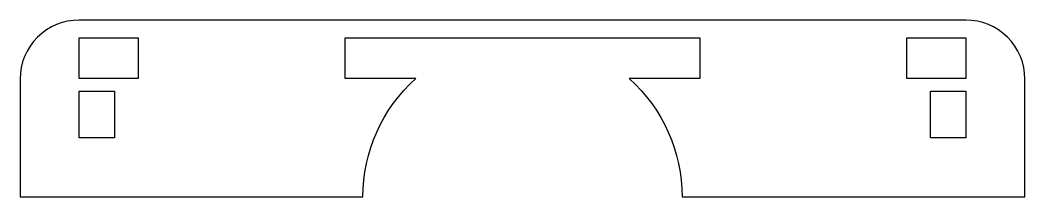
# Model space of a CAD drawing. Header units: millimetres. Extents: x 42.5 to 127.5, y 15 to 30.
import ezdxf

# ---------------------------------------------------------------- set-up
doc = ezdxf.new("R2010")
doc.units = ezdxf.units.MM
doc.layers.get('0').update_dxf_attribs({"linetype": 'CONTINUOUS'})

msp = doc.modelspace()

# ---------------------------------------------------------------- linework, layer by layer
msp.add_lwpolyline([(100, 25.036), (94.029, 25.036, -0.212659), (98.5, 15), (127.5, 15), (127.5, 25, 0.414214), (122.5, 30), (47.5, 30, 0.414214), (42.5, 25), (42.5, 15), (71.5, 15, -0.212659), (75.971, 25.036), (70, 25.036), (70, 28.5), (100, 28.5)], format="xyb", close=True)
for points in [[(52.5, 28.5), (52.5, 25.036), (47.5, 25.036), (47.5, 28.5)], [(117.5, 25.036), (117.5, 28.5), (122.5, 28.5), (122.5, 25.036)], [(50.5, 23.959), (50.5, 20), (47.5, 20), (47.5, 23.959)], [(119.5, 23.959), (122.5, 23.959), (122.5, 20), (119.5, 20)]]:
    msp.add_lwpolyline(points, close=True)

doc.saveas('drawing.dxf')
